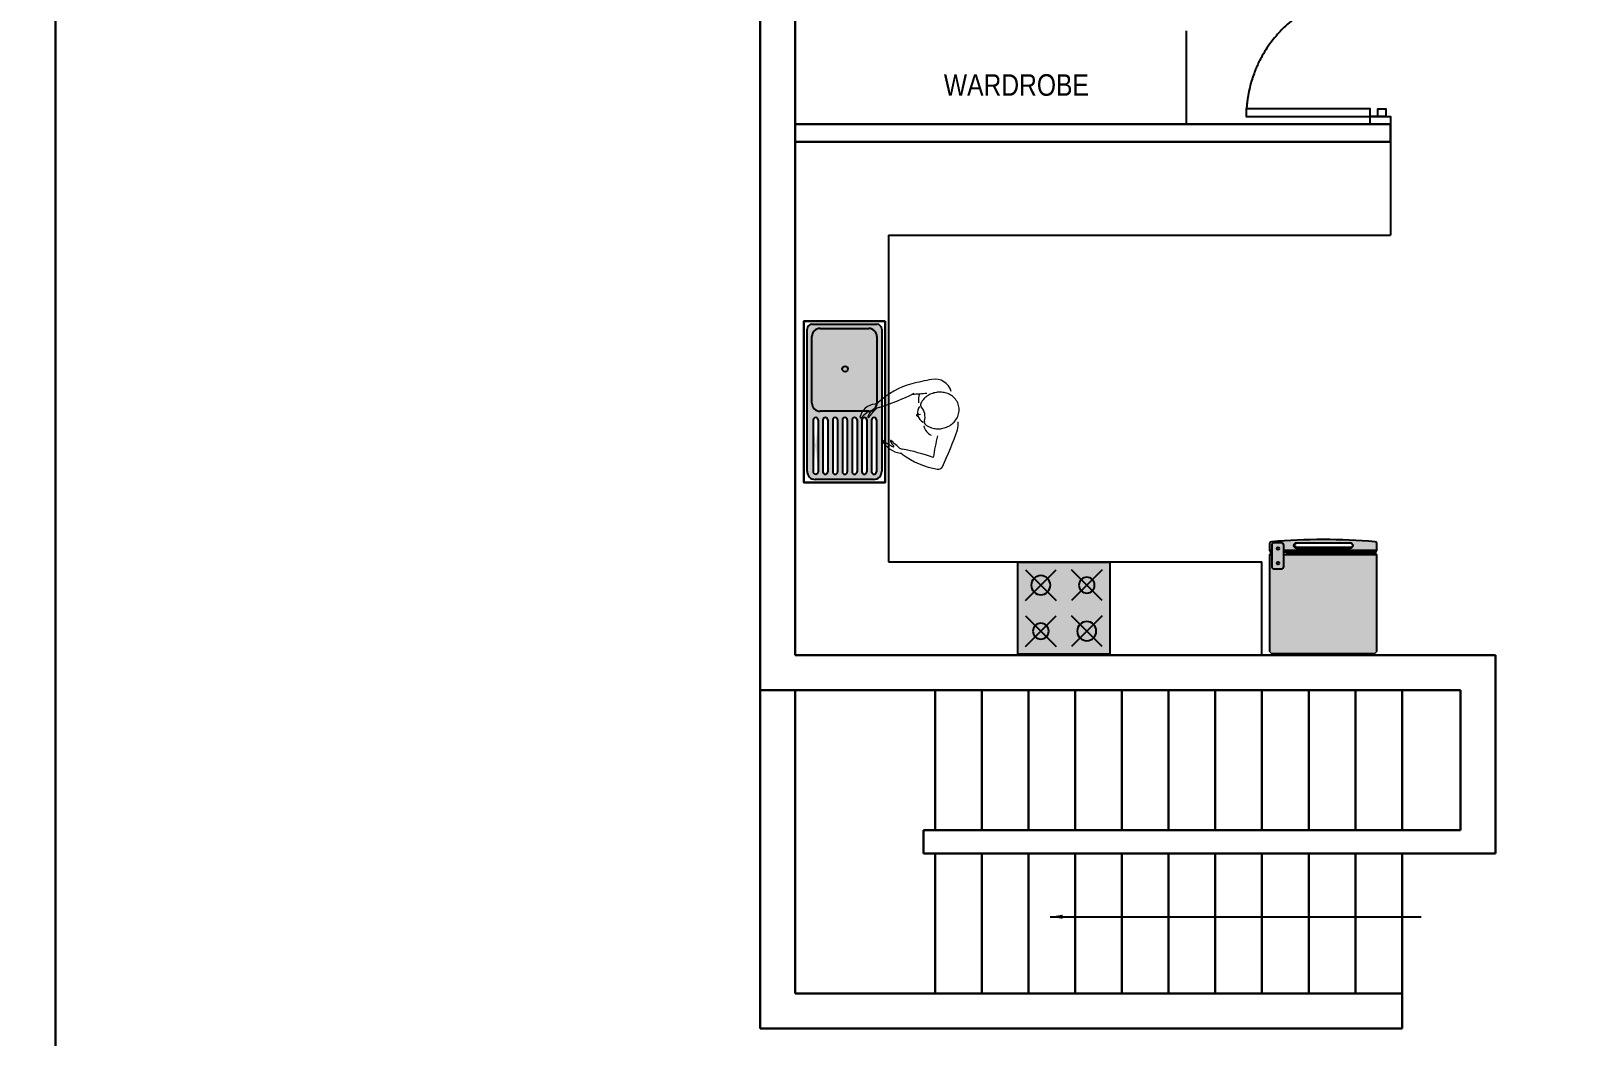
# Model space of a CAD drawing. Extents: x -454308 to 890911, y -14103 to 1343694.
# Drawn here: x 219639.2 to 220036.7, y 650982.6 to 651241 of the extents above; entities that cross this region are included whole.
import ezdxf

# ---------------------------------------------------------------- set-up
doc = ezdxf.new("R2010")
doc.units = 0
doc.header["$MEASUREMENT"] = 0
doc.header["$PDMODE"] = 32
doc.linetypes.add('DOT2', pattern=[3.175, 0, -3.175])
for name, color, linetype in [('A-Door', 144, 'Continuous'), ('cup', 126, 'Continuous'), ('ELE', 7, 'Continuous'), ('FURN', 250, 'Continuous')]:
    doc.layers.add(name, color=color, linetype=linetype)
doc.layers.add('A-FURN', color=35, linetype='Continuous', lineweight=5)
doc.layers.add('TXT', color=42, linetype='Continuous', lineweight=25)
doc.styles.add('AA_03.50', font='ARIALN.TTF', dxfattribs={"height": 8})
doc.styles.get("Standard").update_dxf_attribs({"font": 'stylu.ttf', "height": 7})
doc.dimstyles.new('AA_03.50', dxfattribs={"dimtxt": 9, "dimasz": 3.25, "dimexe": 1.75, "dimexo": 3.375, "dimgap": 0.09, "dimtad": 0, "dimdec": 0, "dimzin": 3, "dimdsep": 46, "dimlunit": 4, "dimtxsty": 'AA_03.50', "dimblk": 'DOTSMALL', "dimcen": 0.09, "dimclre": 7, "dimadec": 0, "dimazin": 0, "dimtfac": 1, "dimtdec": 0, "dimtofl": 0, "dimtmove": 0, "dimatfit": 3, "dimfxl": 1, "dimtolj": 1, "dimtzin": 0, "dimlwd": -1, "dimarcsym": 0})

# ---------------------------------------------------------------- blocks, each defined once
blk = doc.blocks.new('_DotSmall')
at = {"color": 0, "linetype": 'ByBlock', "const_width": 0.5}
blk.add_lwpolyline([(-0.0625, 0, 1), (0.0625, 0, 1)], format="xyb", close=True, dxfattribs=at)
blk = doc.blocks.new('*D746')
at = {"color": 7, "linetype": 'DOT2', "lineweight": -2}
for p, q in [((214584, 658231.83), (214584, 658117.15)), ((215059, 658231.83), (215059, 658117.15))]:
    blk.add_line(p, q, dxfattribs=at)
at = {"color": 0}
for p, q in [((214584, 658118.9), (214810.13, 658118.9)), ((215059, 658118.9), (214832.86, 658118.9)), ((219968.41, 647579.33), (219998.57, 647579.33)), ((220046.41, 647579.33), (220016.24, 647579.33))]:
    blk.add_line(p, q, dxfattribs=at)
at = {"color": 7, "lineweight": -2}
for p, q in [((219968.41, 647576.48), (219968.41, 647577.58)), ((220046.41, 647576.48), (220046.41, 647577.58))]:
    blk.add_line(p, q, dxfattribs=at)
at = {"layer": 'DEFPOINTS', "color": 0, "lineweight": 30}
for p in [(214584, 658235.21), (215059, 658235.21), (214584, 658118.9), (219968.41, 647579.86), (219968.41, 647579.33), (220046.41, 647579.86)]:
    blk.add_point(p, dxfattribs=at)
at = {"color": 0, "xscale": 3.25, "yscale": 3.25, "zscale": 3.25, "rotation": 180}
for p in [(214584, 658118.9), (219968.41, 647579.33)]:
    blk.add_blockref('_DotSmall', p, dxfattribs=at)
at = {"color": 0, "xscale": 3.25, "yscale": 3.25, "zscale": 3.25}
for p in [(215059, 658118.9), (220046.41, 647579.33)]:
    blk.add_blockref('_DotSmall', p, dxfattribs=at)
at = {"color": 0, "lineweight": 30, "char_height": 8, "attachment_point": 5, "style": 'AA_03.50'}
for s, insert in [('\\A1;39\'-7"', (214821.5, 658118.9)), ('\\A1;6\'-6"', (220007.41, 647579.33))]:
    blk.add_mtext(s, dxfattribs=dict(at, insert=insert))
blk = doc.blocks.new('*D748')
at = {"color": 7, "linetype": 'DOT2', "lineweight": -2}
for p, q in [((216000.47, 656770.89), (216000.47, 656773.97)), ((216132.47, 656770.89), (216132.47, 656773.97))]:
    blk.add_line(p, q, dxfattribs=at)
at = {"color": 0}
for p, q in [((216000.47, 656772.22), (216055.41, 656772.22)), ((216132.47, 656772.22), (216077.53, 656772.22)), ((219864.51, 648076.86), (219864.51, 647962.03)), ((219864.51, 647824.36), (219864.51, 647939.19))]:
    blk.add_line(p, q, dxfattribs=at)
at = {"color": 7, "lineweight": -2}
for p, q in [((219869.58, 648076.86), (219862.76, 648076.86)), ((219869.58, 647824.36), (219862.76, 647824.36))]:
    blk.add_line(p, q, dxfattribs=at)
at = {"layer": 'DEFPOINTS', "color": 0, "lineweight": 30}
for p in [(216132.47, 656772.22), (216000.47, 656767.51), (216132.47, 656767.51), (219872.95, 648076.86), (219864.51, 647824.36), (219872.95, 647824.36)]:
    blk.add_point(p, dxfattribs=at)
at = {"color": 0, "xscale": 3.25, "yscale": 3.25, "zscale": 3.25}
for p, rotation in [((216000.47, 656772.22), 180), ((219864.51, 648076.86), 90), ((219864.51, 647824.36), 270)]:
    blk.add_blockref('_DotSmall', p, dxfattribs=dict(at, rotation=rotation))
blk.add_blockref('_DotSmall', (216132.47, 656772.22), dxfattribs=at)
at = {"color": 0, "lineweight": 30, "insert": (216066.47, 656772.22), "char_height": 8, "attachment_point": 5, "style": 'AA_03.50'}
blk.add_mtext('\\A1;11\'-0"', dxfattribs=at)
at = {"color": 0, "lineweight": 30, "insert": (219864.51, 647950.61), "char_height": 8, "attachment_point": 5, "rotation": 90, "style": 'AA_03.50'}
blk.add_mtext('\\A1;21\'-1"', dxfattribs=at)
blk = doc.blocks.new('*D749')
at = {"color": 7, "linetype": 'DOT2', "lineweight": -2}
for p, q in [((216003.84, 656808.06), (216015.03, 656808.06)), ((216003.84, 656655.06), (216015.03, 656655.06))]:
    blk.add_line(p, q, dxfattribs=at)
at = {"color": 0}
for p, q in [((216013.28, 656808.06), (216013.28, 656742.62)), ((216013.28, 656655.06), (216013.28, 656720.5)), ((220143.56, 647666.86), (220143.56, 647604.42)), ((220143.56, 647519.86), (220143.56, 647582.3))]:
    blk.add_line(p, q, dxfattribs=at)
at = {"color": 7, "lineweight": -2}
for p, q in [((220135.57, 647666.86), (220145.31, 647666.86)), ((220135.57, 647519.86), (220145.31, 647519.86))]:
    blk.add_line(p, q, dxfattribs=at)
at = {"layer": 'DEFPOINTS', "color": 0, "lineweight": 30}
for p in [(216000.47, 656808.06), (216013.28, 656808.06), (216000.47, 656655.06), (220132.19, 647666.86), (220132.19, 647519.86), (220143.56, 647519.86)]:
    blk.add_point(p, dxfattribs=at)
at = {"color": 0, "xscale": 3.25, "yscale": 3.25, "zscale": 3.25}
for p, rotation in [((216013.28, 656808.06), 90), ((216013.28, 656655.06), 270), ((220143.56, 647666.86), 90), ((220143.56, 647519.86), 270)]:
    blk.add_blockref('_DotSmall', p, dxfattribs=dict(at, rotation=rotation))
at = {"color": 0, "lineweight": 30, "char_height": 8, "attachment_point": 5, "rotation": 90, "style": 'AA_03.50'}
for s, insert in [('\\A1;12\'-9"', (216013.28, 656731.56)), ('\\A1;12\'-3"', (220143.56, 647593.36))]:
    blk.add_mtext(s, dxfattribs=dict(at, insert=insert))
blk = doc.blocks.new('*D750')
at = {"color": 7, "linetype": 'DOT2', "lineweight": -2}
for p, q in [((216201.47, 656874.44), (216201.47, 656855.27)), ((216333.47, 656874.44), (216333.47, 656855.27))]:
    blk.add_line(p, q, dxfattribs=at)
at = {"color": 0}
for p, q in [((216201.47, 656857.02), (216256.41, 656857.02)), ((216333.47, 656857.02), (216278.53, 656857.02)), ((220079.41, 647594.3), (220134.35, 647594.3)), ((220211.41, 647594.3), (220156.46, 647594.3))]:
    blk.add_line(p, q, dxfattribs=at)
at = {"color": 7, "lineweight": -2}
for p, q in [((220079.41, 647594.5), (220079.41, 647592.55)), ((220211.41, 647594.5), (220211.41, 647592.55))]:
    blk.add_line(p, q, dxfattribs=at)
at = {"layer": 'DEFPOINTS', "color": 0, "lineweight": 30}
for p in [(216201.47, 656877.81), (216333.47, 656877.81), (216333.47, 656857.02), (220079.41, 647597.87), (220211.41, 647597.87), (220211.41, 647594.3)]:
    blk.add_point(p, dxfattribs=at)
at = {"color": 0, "xscale": 3.25, "yscale": 3.25, "zscale": 3.25, "rotation": 180}
for p in [(216201.47, 656857.02), (220079.41, 647594.3)]:
    blk.add_blockref('_DotSmall', p, dxfattribs=at)
at = {"color": 0, "xscale": 3.25, "yscale": 3.25, "zscale": 3.25}
for p in [(216333.47, 656857.02), (220211.41, 647594.3)]:
    blk.add_blockref('_DotSmall', p, dxfattribs=at)
at = {"color": 0, "lineweight": 30, "char_height": 8, "attachment_point": 5, "style": 'AA_03.50'}
for insert in [(216267.47, 656857.02), (220145.41, 647594.3)]:
    blk.add_mtext('\\A1;11\'-0"', dxfattribs=dict(at, insert=insert))
blk = doc.blocks.new('*D751')
at = {"color": 7, "linetype": 'DOT2', "lineweight": -2}
for p, q in [((216330.09, 656877.81), (216310.04, 656877.81)), ((216330.09, 656733.81), (216310.04, 656733.81))]:
    blk.add_line(p, q, dxfattribs=at)
at = {"color": 0}
for p, q in [((216311.79, 656877.81), (216311.79, 656816.87)), ((216311.79, 656733.81), (216311.79, 656794.75)), ((220055.41, 647583.67), (220134.35, 647583.67)), ((220235.41, 647583.67), (220156.46, 647583.67))]:
    blk.add_line(p, q, dxfattribs=at)
at = {"color": 7, "lineweight": -2}
for p, q in [((220055.41, 647590.92), (220055.41, 647581.92)), ((220235.41, 647590.92), (220235.41, 647581.92))]:
    blk.add_line(p, q, dxfattribs=at)
at = {"layer": 'DEFPOINTS', "color": 0, "lineweight": 30}
for p in [(216311.79, 656877.81), (216333.47, 656877.81), (216333.47, 656733.81), (220055.41, 647594.3), (220235.41, 647594.3), (220235.41, 647583.67)]:
    blk.add_point(p, dxfattribs=at)
at = {"color": 0, "xscale": 3.25, "yscale": 3.25, "zscale": 3.25}
for p, rotation in [((216311.79, 656877.81), 90), ((216311.79, 656733.81), 270), ((220055.41, 647583.67), 180)]:
    blk.add_blockref('_DotSmall', p, dxfattribs=dict(at, rotation=rotation))
blk.add_blockref('_DotSmall', (220235.41, 647583.67), dxfattribs=at)
at = {"color": 0, "lineweight": 30, "insert": (216311.79, 656805.81), "char_height": 8, "attachment_point": 5, "rotation": 90, "style": 'AA_03.50'}
blk.add_mtext('\\A1;12\'-0"', dxfattribs=at)
at = {"color": 0, "lineweight": 30, "insert": (220145.41, 647583.67), "char_height": 8, "attachment_point": 5, "style": 'AA_03.50'}
blk.add_mtext('\\A1;15\'-0"', dxfattribs=at)
blk = doc.blocks.new('*D753')
at = {"color": 7, "linetype": 'DOT2', "lineweight": -2}
for p, q in [((215969.61, 657026.31), (215970.61, 657026.31)), ((215969.61, 656882.31), (215970.61, 656882.31))]:
    blk.add_line(p, q, dxfattribs=at)
at = {"color": 0}
for p, q in [((215972.36, 657026.31), (215972.36, 656965.37)), ((215972.36, 656882.31), (215972.36, 656943.25)), ((220091.41, 647596.66), (220152.35, 647596.66)), ((220235.41, 647596.66), (220174.46, 647596.66))]:
    blk.add_line(p, q, dxfattribs=at)
at = {"color": 7, "lineweight": -2}
for p, q in [((220091.41, 647595.48), (220091.41, 647594.91)), ((220235.41, 647595.48), (220235.41, 647594.91))]:
    blk.add_line(p, q, dxfattribs=at)
at = {"layer": 'DEFPOINTS', "color": 0, "lineweight": 30}
for p in [(215972.36, 657026.31), (215972.98, 657026.31), (215972.98, 656882.31), (220091.41, 647598.85), (220235.41, 647598.85), (220235.41, 647596.66)]:
    blk.add_point(p, dxfattribs=at)
at = {"color": 0, "xscale": 3.25, "yscale": 3.25, "zscale": 3.25}
for p, rotation in [((215972.36, 657026.31), 90), ((215972.36, 656882.31), 270), ((220091.41, 647596.66), 180)]:
    blk.add_blockref('_DotSmall', p, dxfattribs=dict(at, rotation=rotation))
blk.add_blockref('_DotSmall', (220235.41, 647596.66), dxfattribs=at)
at = {"color": 0, "lineweight": 30, "insert": (215972.36, 656954.31), "char_height": 8, "attachment_point": 5, "rotation": 90, "style": 'AA_03.50'}
blk.add_mtext('\\A1;12\'-0"', dxfattribs=at)
at = {"color": 0, "lineweight": 30, "insert": (220163.41, 647596.66), "char_height": 8, "attachment_point": 5, "style": 'AA_03.50'}
blk.add_mtext('\\A1;12\'-0"', dxfattribs=at)
blk = doc.blocks.new('*D754')
at = {"color": 7, "linetype": 'DOT2', "lineweight": -2}
for p, q in [((215940.47, 657022.94), (215940.47, 656985.93)), ((216072.47, 657022.94), (216072.47, 656985.93))]:
    blk.add_line(p, q, dxfattribs=at)
at = {"color": 0}
for p, q in [((215940.47, 656987.68), (215995.41, 656987.68)), ((216072.47, 656987.68), (216017.53, 656987.68)), ((220162.66, 647666.86), (220162.66, 647604.42)), ((220162.66, 647519.86), (220162.66, 647582.3))]:
    blk.add_line(p, q, dxfattribs=at)
at = {"color": 7, "lineweight": -2}
for p, q in [((220159.29, 647666.86), (220160.91, 647666.86)), ((220159.29, 647519.86), (220160.91, 647519.86))]:
    blk.add_line(p, q, dxfattribs=at)
at = {"layer": 'DEFPOINTS', "color": 0, "lineweight": 30}
for p in [(215940.47, 657026.31), (216072.47, 657026.31), (215940.47, 656987.68), (220162.66, 647666.86), (220162.66, 647666.86), (220162.66, 647519.86)]:
    blk.add_point(p, dxfattribs=at)
at = {"color": 0, "xscale": 3.25, "yscale": 3.25, "zscale": 3.25}
for p, rotation in [((215940.47, 656987.68), 180), ((220162.66, 647666.86), 90), ((220162.66, 647519.86), 270)]:
    blk.add_blockref('_DotSmall', p, dxfattribs=dict(at, rotation=rotation))
blk.add_blockref('_DotSmall', (216072.47, 656987.68), dxfattribs=at)
at = {"color": 0, "lineweight": 30, "insert": (216006.47, 656987.68), "char_height": 8, "attachment_point": 5, "style": 'AA_03.50'}
blk.add_mtext('\\A1;11\'-0"', dxfattribs=at)
at = {"color": 0, "lineweight": 30, "insert": (220162.66, 647593.36), "char_height": 8, "attachment_point": 5, "rotation": 90, "style": 'AA_03.50'}
blk.add_mtext('\\A1;12\'-3"', dxfattribs=at)
blk = doc.blocks.new('*D755')
at = {"color": 7, "linetype": 'DOT2', "lineweight": -2}
for p, q in [((216159.37, 656751.06), (216159.45, 656751.06)), ((216159.37, 656655.06), (216159.45, 656655.06))]:
    blk.add_line(p, q, dxfattribs=at)
at = {"color": 0}
for p, q in [((216161.2, 656751.06), (216161.2, 656711.88)), ((216161.2, 656655.06), (216161.2, 656694.24)), ((220091.41, 647592.13), (220152.35, 647592.13)), ((220235.41, 647592.13), (220174.46, 647592.13))]:
    blk.add_line(p, q, dxfattribs=at)
at = {"color": 7, "lineweight": -2}
for p, q in [((220091.41, 647592.23), (220091.41, 647593.88)), ((220235.41, 647592.23), (220235.41, 647593.88))]:
    blk.add_line(p, q, dxfattribs=at)
at = {"layer": 'DEFPOINTS', "color": 0, "lineweight": 30}
for p in [(216161.2, 656751.06), (216162.74, 656751.06), (216162.74, 656655.06), (220235.41, 647592.13), (220091.41, 647588.86), (220235.41, 647588.86)]:
    blk.add_point(p, dxfattribs=at)
at = {"color": 0, "xscale": 3.25, "yscale": 3.25, "zscale": 3.25}
for p, rotation in [((216161.2, 656751.06), 90), ((216161.2, 656655.06), 270), ((220091.41, 647592.13), 180)]:
    blk.add_blockref('_DotSmall', p, dxfattribs=dict(at, rotation=rotation))
blk.add_blockref('_DotSmall', (220235.41, 647592.13), dxfattribs=at)
at = {"color": 0, "lineweight": 30, "insert": (216161.2, 656703.06), "char_height": 8, "attachment_point": 5, "rotation": 90, "style": 'AA_03.50'}
blk.add_mtext('\\A1;8\'-0"', dxfattribs=at)
at = {"color": 0, "lineweight": 30, "insert": (220163.41, 647592.13), "char_height": 8, "attachment_point": 5, "style": 'AA_03.50'}
blk.add_mtext('\\A1;12\'-0"', dxfattribs=at)
blk = doc.blocks.new('*D756')
at = {"color": 7, "linetype": 'DOT2', "lineweight": -2}
for p, q in [((216136.97, 656728.1), (216136.97, 656722.79)), ((216196.97, 656728.1), (216196.97, 656722.79))]:
    blk.add_line(p, q, dxfattribs=at)
at = {"color": 0}
for p, q in [((216136.97, 656724.54), (216158.15, 656724.54)), ((216196.97, 656724.54), (216175.79, 656724.54)), ((220115.41, 647583.87), (220164.35, 647583.87)), ((220235.41, 647583.87), (220186.46, 647583.87))]:
    blk.add_line(p, q, dxfattribs=at)
at = {"color": 7, "lineweight": -2}
for p, q in [((220115.41, 647585.48), (220115.41, 647582.12)), ((220235.41, 647585.48), (220235.41, 647582.12))]:
    blk.add_line(p, q, dxfattribs=at)
at = {"layer": 'DEFPOINTS', "color": 0, "lineweight": 30}
for p in [(216136.97, 656731.47), (216196.97, 656731.47), (216196.97, 656724.54), (220115.41, 647588.86), (220235.41, 647588.86), (220235.41, 647583.87)]:
    blk.add_point(p, dxfattribs=at)
at = {"color": 0, "xscale": 3.25, "yscale": 3.25, "zscale": 3.25, "rotation": 180}
for p in [(216136.97, 656724.54), (220115.41, 647583.87)]:
    blk.add_blockref('_DotSmall', p, dxfattribs=at)
at = {"color": 0, "xscale": 3.25, "yscale": 3.25, "zscale": 3.25}
for p in [(216196.97, 656724.54), (220235.41, 647583.87)]:
    blk.add_blockref('_DotSmall', p, dxfattribs=at)
at = {"color": 0, "lineweight": 30, "char_height": 8, "attachment_point": 5, "style": 'AA_03.50'}
for s, insert in [('\\A1;5\'-0"', (216166.97, 656724.54)), ('\\A1;10\'-0"', (220175.41, 647583.87))]:
    blk.add_mtext(s, dxfattribs=dict(at, insert=insert))
blk = doc.blocks.new('*D758')
at = {"color": 7, "linetype": 'DOT2', "lineweight": -2}
for p, q in [((216101.19, 657026.31), (216108.51, 657026.31)), ((216101.19, 656930.31), (216108.51, 656930.31))]:
    blk.add_line(p, q, dxfattribs=at)
at = {"color": 0}
for p, q in [((216106.76, 657026.31), (216106.76, 656987.13)), ((216106.76, 656930.31), (216106.76, 656969.49)), ((219890.43, 648076.86), (219890.43, 648033.68)), ((219890.43, 647972.86), (219890.43, 648016.04))]:
    blk.add_line(p, q, dxfattribs=at)
at = {"color": 7, "lineweight": -2}
for p, q in [((219893.43, 648076.86), (219888.68, 648076.86)), ((219893.43, 647972.86), (219888.68, 647972.86))]:
    blk.add_line(p, q, dxfattribs=at)
at = {"layer": 'DEFPOINTS', "color": 0, "lineweight": 30}
for p in [(216097.81, 657026.31), (216106.76, 657026.31), (216097.81, 656930.31), (219890.43, 648076.86), (219896.8, 648076.86), (219896.8, 647972.86)]:
    blk.add_point(p, dxfattribs=at)
at = {"color": 0, "xscale": 3.25, "yscale": 3.25, "zscale": 3.25}
for p, rotation in [((216106.76, 657026.31), 90), ((216106.76, 656930.31), 270), ((219890.43, 648076.86), 90), ((219890.43, 647972.86), 270)]:
    blk.add_blockref('_DotSmall', p, dxfattribs=dict(at, rotation=rotation))
at = {"color": 0, "lineweight": 30, "char_height": 8, "attachment_point": 5, "rotation": 90, "style": 'AA_03.50'}
for s, insert in [('\\A1;8\'-0"', (216106.76, 656978.31)), ('\\A1;8\'-8"', (219890.43, 648024.86))]:
    blk.add_mtext(s, dxfattribs=dict(at, insert=insert))
blk = doc.blocks.new('*D759')
at = {"color": 7, "linetype": 'DOT2', "lineweight": -2}
for p, q in [((216225.47, 656965.18), (216225.47, 656965.83)), ((216333.47, 656962.65), (216333.47, 656965.83))]:
    blk.add_line(p, q, dxfattribs=at)
at = {"color": 0}
for p, q in [((216225.47, 656964.08), (216270.65, 656964.08)), ((216333.47, 656964.08), (216288.29, 656964.08)), ((219944.91, 647981.16), (220002.3, 647981.16)), ((220086.91, 647981.16), (220029.51, 647981.16))]:
    blk.add_line(p, q, dxfattribs=at)
at = {"color": 7, "lineweight": -2}
for p, q in [((219944.91, 647984.41), (219944.91, 647979.41)), ((220086.91, 647984.41), (220086.91, 647979.41))]:
    blk.add_line(p, q, dxfattribs=at)
at = {"layer": 'DEFPOINTS', "color": 0, "lineweight": 30}
for p in [(216225.47, 656964.08), (216225.47, 656961.8), (216333.47, 656959.27), (219944.91, 647987.78), (220086.91, 647987.78), (220086.91, 647981.16)]:
    blk.add_point(p, dxfattribs=at)
at = {"color": 0, "xscale": 3.25, "yscale": 3.25, "zscale": 3.25, "rotation": 180}
for p in [(216225.47, 656964.08), (219944.91, 647981.16)]:
    blk.add_blockref('_DotSmall', p, dxfattribs=at)
at = {"color": 0, "xscale": 3.25, "yscale": 3.25, "zscale": 3.25}
for p in [(216333.47, 656964.08), (220086.91, 647981.16)]:
    blk.add_blockref('_DotSmall', p, dxfattribs=at)
at = {"color": 0, "lineweight": 30, "char_height": 8, "attachment_point": 5, "style": 'AA_03.50'}
for s, insert in [('\\A1;9\'-0"', (216279.47, 656964.08)), ('\\A1;11\'-10"', (220015.91, 647981.16))]:
    blk.add_mtext(s, dxfattribs=dict(at, insert=insert))
blk = doc.blocks.new('*D760')
at = {"color": 7, "linetype": 'DOT2', "lineweight": -2}
for p, q in [((216268.33, 657026.31), (216259.46, 657026.31)), ((216268.33, 656918.31), (216259.46, 656918.31))]:
    blk.add_line(p, q, dxfattribs=at)
at = {"color": 0}
for p, q in [((216261.21, 657026.31), (216261.21, 656981.13)), ((216261.21, 656918.31), (216261.21, 656963.49)), ((219885.11, 648076.86), (219885.11, 647962.03)), ((219885.11, 647824.36), (219885.11, 647939.19))]:
    blk.add_line(p, q, dxfattribs=at)
at = {"color": 7, "lineweight": -2}
for p, q in [((219886.22, 648076.86), (219886.86, 648076.86)), ((219886.22, 647824.36), (219886.86, 647824.36))]:
    blk.add_line(p, q, dxfattribs=at)
at = {"layer": 'DEFPOINTS', "color": 0, "lineweight": 30}
for p in [(216261.21, 657026.31), (216271.71, 657026.31), (216271.71, 656918.31), (219882.84, 648076.86), (219882.84, 647824.36), (219885.11, 647824.36)]:
    blk.add_point(p, dxfattribs=at)
at = {"color": 0, "xscale": 3.25, "yscale": 3.25, "zscale": 3.25}
for p, rotation in [((216261.21, 657026.31), 90), ((216261.21, 656918.31), 270), ((219885.11, 648076.86), 90), ((219885.11, 647824.36), 270)]:
    blk.add_blockref('_DotSmall', p, dxfattribs=dict(at, rotation=rotation))
at = {"color": 0, "lineweight": 30, "char_height": 8, "attachment_point": 5, "rotation": 90, "style": 'AA_03.50'}
for s, insert in [('\\A1;9\'-0"', (216261.21, 656972.31)), ('\\A1;21\'-1"', (219885.11, 647950.61))]:
    blk.add_mtext(s, dxfattribs=dict(at, insert=insert))
blk = doc.blocks.new('*D763')
at = {"color": 7, "linetype": 'DOT2', "lineweight": -2}
for p, q in [((214587.37, 658235.21), (214746.27, 658235.21)), ((214587.37, 657642.21), (214746.27, 657642.21))]:
    blk.add_line(p, q, dxfattribs=at)
at = {"color": 0}
for p, q in [((214744.52, 658235.21), (214744.52, 657950.2)), ((214744.52, 657642.21), (214744.52, 657927.21)), ((219843.78, 648076.86), (219843.78, 648021.92)), ((219843.78, 647944.86), (219843.78, 647999.8))]:
    blk.add_line(p, q, dxfattribs=at)
at = {"color": 7, "lineweight": -2}
for p, q in [((219846.08, 648076.86), (219845.53, 648076.86)), ((219846.08, 647944.86), (219845.53, 647944.86))]:
    blk.add_line(p, q, dxfattribs=at)
at = {"layer": 'DEFPOINTS', "color": 0, "lineweight": 30}
for p in [(214584, 658235.21), (214744.52, 658235.21), (214584, 657642.21), (219842.7, 648076.86), (219842.7, 647944.86), (219843.78, 647944.86)]:
    blk.add_point(p, dxfattribs=at)
at = {"color": 0, "xscale": 3.25, "yscale": 3.25, "zscale": 3.25}
for p, rotation in [((214744.52, 658235.21), 90), ((214744.52, 657642.21), 270), ((219843.78, 648076.86), 90), ((219843.78, 647944.86), 270)]:
    blk.add_blockref('_DotSmall', p, dxfattribs=dict(at, rotation=rotation))
at = {"color": 0, "lineweight": 30, "char_height": 8, "attachment_point": 5, "rotation": 90, "style": 'AA_03.50'}
for s, insert in [('\\A1;49\'-5"', (214744.52, 657938.71)), ('\\A1;11\'-0"', (219843.78, 648010.86))]:
    blk.add_mtext(s, dxfattribs=dict(at, insert=insert))
blk = doc.blocks.new('eert')
at = {"layer": 'A-Door'}
blk.add_lwpolyline([(215530.53, 654326.38), (215530.53, 654324.39), (215525.36, 654324.39), (215525.36, 654326.38), (215530.53, 654326.38), (215530.53, 654324.39), (215529.34, 654324.39), (215529.34, 654322.4), (215527.35, 654322.4), (215527.35, 654324.39), (215525.36, 654324.39), (215524.31, 654324.37), (215523.74, 654324.35), (215523.16, 654324.31), (215522.39, 654324.25), (215521.83, 654324.19), (215521.29, 654324.13), (215520.77, 654324.06), (215520.25, 654323.98), (215519.73, 654323.89), (215519.22, 654323.79), (215518.66, 654323.68), (215518.31, 654323.6), (215517.7, 654323.45), (215517.1, 654323.3), (215516.45, 654323.12), (215515.98, 654322.98), (215515.52, 654322.83), (215514.88, 654322.62), (215514.45, 654322.46), (215513.78, 654322.21), (215513.3, 654322.02), (215512.8, 654321.81), (215512.4, 654321.63), (215511.98, 654321.44), (215511.41, 654321.17), (215510.96, 654320.95), (215510.37, 654320.64), (215509.76, 654320.31), (215509.27, 654320.03), (215508.57, 654319.61), (215508.26, 654319.41), (215507.88, 654319.16), (215507.33, 654318.79), (215506.83, 654318.45), (215506.41, 654318.14), (215505.97, 654317.81), (215505.53, 654317.47), (215505.04, 654317.07), (215504.48, 654316.59), (215504.13, 654316.29), (215503.59, 654315.79), (215503.27, 654315.48), (215502.83, 654315.06), (215502.47, 654314.69), (215502.19, 654314.4), (215501.91, 654314.1), (215501.54, 654313.69), (215501.14, 654313.22), (215500.75, 654312.76), (215500.32, 654312.23), (215499.85, 654311.61), (215499.49, 654311.13), (215499.12, 654310.6), (215498.76, 654310.07), (215498.51, 654309.69), (215498.19, 654309.17), (215497.89, 654308.66), (215497.61, 654308.18), (215497.37, 654307.74), (215497.17, 654307.37), (215496.94, 654306.93), (215496.75, 654306.56), (215496.59, 654306.21), (215496.43, 654305.88), (215496.26, 654305.5), (215496.13, 654305.21), (215496, 654304.91), (215495.87, 654304.59), (215495.73, 654304.23), (215495.6, 654303.91), (215495.48, 654303.6), (215495.32, 654303.14), (215495.32, 654303.14), (215495.18, 654302.75), (215495.09, 654302.46), (215494.99, 654302.17), (215494.99, 654302.17), (215494.85, 654301.72), (215494.77, 654301.43), (215494.77, 654301.43), (215494.68, 654301.11), (215494.68, 654301.11), (215494.6, 654300.82), (215494.6, 654300.82), (215494.51, 654300.5), (215494.51, 654300.5), (215494.39, 654300.03), (215494.39, 654300.03), (215494.28, 654299.54), (215494.28, 654299.54), (215494.17, 654299.01), (215494.06, 654298.49), (215494.03, 654298.31), (215494, 654298.18), (215493.97, 654297.96), (215493.94, 654297.8), (215493.9, 654297.57), (215493.88, 654297.46), (215493.86, 654297.28), (215493.84, 654297.18), (215493.82, 654297.06), (215493.8, 654296.9), (215493.78, 654296.77), (215493.77, 654296.67), (215493.75, 654296.56), (215493.74, 654296.45), (215493.73, 654296.32), (215493.71, 654296.19), (215493.69, 654296.05), (215493.67, 654295.82), (215493.65, 654295.65), (215493.64, 654295.49), (215493.62, 654295.3), (215493.61, 654295.21), (215493.6, 654295.08), (215493.59, 654294.92), (215493.58, 654294.78), (215493.58, 654294.67), (215493.5, 654294.52), (215493.5, 654292.53), (215530.53, 654292.53), (215530.53, 654290.54), (215525.36, 654290.54), (215525.36, 654292.53), (215527.35, 654292.53), (215527.35, 654294.52), (215529.34, 654294.52), (215529.34, 654292.53), (215525.36, 654292.53), (215525.36, 654294.52), (215493.5, 654294.52)], dxfattribs=at)
blk = doc.blocks.new('A$C2FF36649')
at = {"layer": 'FURN', "ltscale": 5}
h = blk.add_hatch(color=252, dxfattribs=at)
h.set_gradient(color1=(132, 132, 132), rotation=90, one_color=1, tint=1, name='CYLINDER')
h.paths.add_polyline_path([(23.63, 0), (23.63, 23.63), (0, 23.63), (0, 0)])
at = {"layer": 'FURN'}
for p, q in [((23.63, 23.63), (0, 23.63)), ((0, 23.63), (0, 0)), ((1.97, 13.78), (9.85, 21.66)), ((1.97, 21.66), (9.85, 13.78)), ((21.66, 21.66), (13.78, 13.78)), ((21.66, 13.78), (13.78, 21.66)), ((23.63, 0), (23.63, 23.63)), ((1.97, 1.97), (9.85, 9.85)), ((1.97, 9.85), (9.85, 1.97)), ((21.66, 1.97), (13.78, 9.85)), ((21.66, 9.85), (13.78, 1.97)), ((0, 0), (23.63, 0))]:
    blk.add_line(p, q, dxfattribs=at)
for centre, radius in [((17.72, 17.72), 2.46), ((5.91, 17.72), 2.03), ((5.91, 5.91), 2.46), ((17.72, 5.91), 2.03)]:
    blk.add_circle(centre, radius, dxfattribs=at)
blk = doc.blocks.new('FIDGE')
at = {"layer": 'FURN', "ltscale": 5, "true_color": 0xefddb2}
h = blk.add_hatch(color=254, dxfattribs=at)
h.set_gradient(color1=(245, 239, 209), one_color=1, tint=1)
h.paths.add_polyline_path([(851812.51, 667310.66), (851812.02, 667310.18), (851812.02, 667285.35), (851835.97, 667285.35), (851835.97, 667288.35, -0.414214), (851836.57, 667288.95), (851838.46, 667288.95, -0.414214), (851839.06, 667288.35), (851839.06, 667285.35), (851839.59, 667285.35), (851839.59, 667310.18), (851839.1, 667310.66)])
at = {"layer": 'FURN', "ltscale": 5}
h = blk.add_hatch(color=53, dxfattribs=at)
h.set_gradient(color1=(224, 205, 113), color2=(239, 230, 184), one_color=1, tint=0.83, name='CYLINDER')
h.paths.add_polyline_path([(851839.06, 667288.35, 0.414214), (851838.46, 667288.95), (851836.57, 667288.95, 0.414214), (851835.97, 667288.35), (851835.97, 667282.8, 0.414214), (851836.57, 667282.2), (851838.46, 667282.2, 0.414214), (851839.06, 667282.8)])
h.paths.add_polyline_path([(851837.79, 667283.68, -1), (851837.12, 667283.68, -1)], flags=16)
h.paths.add_polyline_path([(851837.12, 667287.47, -1), (851837.79, 667287.47, -1)], flags=16)
at = {"layer": 'FURN', "true_color": 0xcccf96}
h = blk.add_hatch(color=9, dxfattribs=at)
h.paths.add_polyline_path([(851839.14, 667281.94, 0.391283), (851839.59, 667282.43), (851839.59, 667284.23), (851839.06, 667284.23), (851839.06, 667282.8, -0.414214), (851838.46, 667282.2), (851836.57, 667282.2, -0.414214), (851835.97, 667282.8), (851835.97, 667284.23), (851812.02, 667284.23), (851812.02, 667282.43, 0.391283), (851812.47, 667281.94, 0.03948)])
h.paths.add_polyline_path([(851818.24, 667282.93, -0.414214), (851818.97, 667283.65), (851832.64, 667283.65, -0.414214), (851833.36, 667282.93, -0.414214), (851832.64, 667282.21), (851818.97, 667282.21, -0.414214)], flags=16)
at = {"layer": 'FURN', "ltscale": 0.03}
h = blk.add_hatch(color=256, dxfattribs=at)
edge = h.paths.add_edge_path()
edge.add_ellipse((851832.49, 667282.83), major_axis=(-0.452, -0.452), ratio=1, start_angle=58.3597, end_angle=205.7708, ccw=False)
edge.add_ellipse((851832.64, 667282.93), major_axis=(-0.51, -0.51), ratio=1, start_angle=44.591, end_angle=135)
edge.add_ellipse((851832.64, 667282.93), major_axis=(-0.51, -0.51), ratio=1, start_angle=135, end_angle=225)
edge.add_line((851832.64, 667283.65), (851818.97, 667283.65))
edge.add_ellipse((851818.97, 667282.93), major_axis=(0.51, -0.51), ratio=1, start_angle=135, end_angle=180.5043)
edge.add_line((851818.45, 667283.44), (851832.7, 667283.44))
for p, q in [((851812.02, 667310.18), (851812.51, 667310.66)), ((851812.02, 667310.18), (851812.51, 667310.66)), ((851812.02, 667285.35), (851812.02, 667310.18)), ((851812.51, 667310.66), (851839.1, 667310.66)), ((851839.1, 667310.66), (851839.59, 667310.18)), ((851839.1, 667310.66), (851839.59, 667310.18)), ((851839.59, 667310.18), (851839.59, 667285.35)), ((851835.97, 667285.35), (851812.02, 667285.35)), ((851839.59, 667285.35), (851839.06, 667285.35)), ((851812.02, 667284.23), (851812.02, 667282.43)), ((851818.45, 667283.44), (851832.7, 667283.44)), ((851832.64, 667283.65), (851818.97, 667283.65)), ((851832.64, 667282.21), (851818.97, 667282.21)), ((851839.59, 667284.23), (851839.06, 667284.23)), ((851839.59, 667284.23), (851839.59, 667282.43))]:
    blk.add_line(p, q)
for centre, radius, start, end in [((851811.69, 667284.79), 0.654, 300.606, 59.394), ((851839.92, 667284.79), 0.654, 120.606, 239.394), ((851812.51, 667282.43), 0.488, 180, 265.4783), ((851825.8, 667450.51), 169.1, 265.4783, 274.5217), ((851832.64, 667282.93), 0.721, 269.5856, 89.9993), ((851832.5, 667282.82), 0.63, 283.1098, 76.8902), ((851839.1, 667282.43), 0.488, 274.5217, 0)]:
    blk.add_arc(centre, radius, start, end)
for p, q in [((851812.02, 667310.18), (851812.02, 667285.35)), ((851839.1, 667310.66), (851812.51, 667310.66)), ((851839.59, 667285.35), (851839.59, 667310.18)), ((851812.02, 667285.35), (851835.97, 667285.35)), ((851812.34, 667285.03), (851835.41, 667285.03)), ((851812.52, 667284.64), (851835.73, 667284.64)), ((851839.06, 667285.35), (851839.59, 667285.35)), ((851812.02, 667284.23), (851835.97, 667284.23)), ((851812.02, 667284.23), (851812.02, 667282.43)), ((851839.06, 667284.23), (851839.59, 667284.23)), ((851839.59, 667282.43), (851839.59, 667284.23))]:
    blk.add_line(p, q, dxfattribs=at)
for points in [[(851836.57, 667282.2), (851838.46, 667282.2, 0.414214), (851839.06, 667282.8), (851839.06, 667288.35, 0.414214), (851838.46, 667288.95), (851836.57, 667288.95, 0.414214), (851835.97, 667288.35), (851835.97, 667282.8, 0.414214)], [(851818.97, 667283.65), (851832.64, 667283.65, -0.414214), (851833.36, 667282.93), (851833.36, 667282.93, -0.414214), (851832.64, 667282.21), (851818.97, 667282.21, -0.414214), (851818.24, 667282.93), (851818.24, 667282.93, -0.414214)]]:
    blk.add_lwpolyline(points, format="xyb", close=True, dxfattribs=at)
blk.add_lwpolyline([(851818.45, 667283.44), (851832.7, 667283.44, -0.749582), (851832.64, 667282.21)], format="xyb", dxfattribs=at)
for centre in [(851837.45, 667287.47), (851837.45, 667283.68)]:
    blk.add_circle(centre, 0.337, dxfattribs=at)
for centre, radius, start, end in [((851811.69, 667284.79), 0.654, 300.606, 59.394), ((851839.92, 667284.79), 0.654, 120.606, 239.394), ((851812.51, 667282.43), 0.488, 180, 265.4783), ((851825.8, 667450.51), 169.1, 265.4783, 274.5217), ((851839.1, 667282.43), 0.488, 274.5217, 0)]:
    blk.add_arc(centre, radius, start, end, dxfattribs=at)
blk = doc.blocks.new('rtrttet')
at = {"layer": 'FURN', "ltscale": 5}
h = blk.add_hatch(color=252, dxfattribs=at)
h.set_gradient(color1=(132, 132, 132), rotation=90, one_color=1, tint=1, name='CURVED')
edge = h.paths.add_edge_path(flags=16)
edge.add_line((50990.56, -3347.33), (50990.56, -3359.91))
edge.add_arc((50991.15, -3359.91), 0.591, 180, 360)
edge.add_line((50991.74, -3359.91), (50991.74, -3347.33))
edge.add_arc((50991.15, -3347.33), 0.591, 0, 180)
edge = h.paths.add_edge_path(flags=16)
edge.add_line((50992.92, -3347.33), (50992.92, -3359.91))
edge.add_arc((50993.51, -3359.91), 0.591, 180, 360)
edge.add_line((50994.1, -3359.91), (50994.1, -3347.33))
edge.add_arc((50993.51, -3347.33), 0.591, 0, 180)
edge = h.paths.add_edge_path(flags=16)
edge.add_line((50995.29, -3347.33), (50995.29, -3359.91))
edge.add_arc((50995.88, -3359.91), 0.591, 180, 360)
edge.add_line((50996.47, -3359.91), (50996.47, -3347.33))
edge.add_arc((50995.88, -3347.33), 0.591, 0, 180)
edge = h.paths.add_edge_path(flags=16)
edge.add_line((50997.65, -3347.33), (50997.65, -3359.91))
edge.add_arc((50998.24, -3359.91), 0.591, 180, 360)
edge.add_line((50998.83, -3359.91), (50998.83, -3347.33))
edge.add_arc((50998.24, -3347.33), 0.591, 0, 180)
edge = h.paths.add_edge_path(flags=16)
edge.add_line((50989.38, -3347.33), (50989.38, -3359.91))
edge.add_arc((50988.79, -3359.91), 0.591, -180, 0, ccw=False)
edge.add_line((50988.2, -3359.91), (50988.2, -3347.33))
edge.add_arc((50988.79, -3347.33), 0.591, 0, 180, ccw=False)
edge = h.paths.add_edge_path(flags=16)
edge.add_line((50987.02, -3347.33), (50987.02, -3359.91))
edge.add_arc((50986.42, -3359.91), 0.591, -180, 0, ccw=False)
edge.add_line((50985.83, -3359.91), (50985.83, -3347.33))
edge.add_arc((50986.42, -3347.33), 0.591, 0, 180, ccw=False)
edge = h.paths.add_edge_path()
edge.add_line((51000.1, -3325.31), (51000.1, -3359.79))
edge.add_arc((50998.13, -3359.79), 1.97, -90, 0, ccw=False)
edge.add_line((50998.13, -3361.76), (50983.95, -3361.76))
edge.add_arc((50983.95, -3359.79), 1.97, 180, 270, ccw=False)
edge.add_line((50981.98, -3359.79), (50981.98, -3325.31))
edge.add_arc((50983.16, -3325.31), 1.18, 90, 180, ccw=False)
edge.add_line((50983.16, -3324.13), (50998.92, -3324.13))
edge.add_arc((50998.92, -3325.31), 1.18, 0, 90, ccw=False)
edge = h.paths.add_edge_path(flags=16)
edge.add_line((50984.65, -3347.33), (50984.65, -3359.91))
edge.add_arc((50984.08, -3347.31), 0.575, 358.4157, 541.5843)
edge.add_arc((50984.08, -3359.93), 0.575, 178.4157, 361.5843)
edge.add_line((50983.5, -3347.34), (50983.5, -3359.91))
h = blk.add_hatch(color=252, dxfattribs=at)
h.set_gradient(color1=(132, 132, 132), rotation=90, one_color=1, tint=1, name='CURVED')
edge = h.paths.add_edge_path()
edge.add_line((50999.22, -3327.1), (50999.22, -3343.25))
edge.add_arc((50997.25, -3343.25), 1.97, -90, 0, ccw=False)
edge.add_line((50997.25, -3345.22), (50985.43, -3345.22))
edge.add_arc((50985.43, -3343.25), 1.97, 180, 270, ccw=False)
edge.add_line((50983.46, -3343.25), (50983.46, -3327.1))
edge.add_arc((50985.43, -3327.1), 1.97, 90, 180, ccw=False)
edge.add_line((50985.43, -3325.13), (50997.25, -3325.13))
edge.add_arc((50997.25, -3327.1), 1.97, 0, 90, ccw=False)
at = {"layer": 'ELE'}
blk.add_lwpolyline([(51000.89, -3323.34), (50981.19, -3323.34), (50981.19, -3362.54), (51000.89, -3362.54)], close=True, dxfattribs=at)
blk.add_circle((50991.2, -3334.97), 0.679, dxfattribs=at)
at = {"layer": 'FURN'}
for p, q in [((50981.19, -3323.34), (51000.89, -3323.34)), ((50981.19, -3362.54), (50981.19, -3323.34)), ((50981.98, -3359.79), (50981.98, -3325.31)), ((50983.16, -3324.13), (50998.92, -3324.13)), ((50985.13, -3325.13), (50996.95, -3325.13)), ((50985.13, -3325.13), (50996.95, -3325.13)), ((51000.1, -3325.31), (51000.1, -3359.79)), ((51000.89, -3323.34), (51000.89, -3362.54)), ((50983.16, -3343.25), (50983.16, -3327.1)), ((50983.16, -3343.25), (50983.16, -3327.1)), ((50998.92, -3327.1), (50998.92, -3343.25)), ((50998.92, -3327.1), (50998.92, -3343.25)), ((50983.5, -3347.34), (50983.5, -3359.91)), ((50996.95, -3345.22), (50985.13, -3345.22)), ((50996.95, -3345.22), (50985.13, -3345.22)), ((51000.89, -3362.54), (50981.19, -3362.54)), ((50998.13, -3361.76), (50983.95, -3361.76))]:
    blk.add_line(p, q, dxfattribs=at)
at = {"layer": 'FURN', "color": 0}
for p, q in [((50984.65, -3347.33), (50984.65, -3359.91)), ((50985.83, -3347.33), (50985.83, -3359.91)), ((50987.02, -3347.33), (50987.02, -3359.91)), ((50988.2, -3347.33), (50988.2, -3359.91)), ((50989.38, -3347.33), (50989.38, -3359.91)), ((50990.56, -3347.33), (50990.56, -3359.91)), ((50991.74, -3347.33), (50991.74, -3359.91)), ((50992.92, -3347.33), (50992.92, -3359.91)), ((50994.1, -3347.33), (50994.1, -3359.91)), ((50995.29, -3347.33), (50995.29, -3359.91)), ((50996.47, -3347.33), (50996.47, -3359.91)), ((50997.65, -3347.33), (50997.65, -3359.91)), ((50998.83, -3347.33), (50998.83, -3359.91))]:
    blk.add_line(p, q, dxfattribs=at)
at = {"layer": 'FURN'}
for centre, radius, start, end in [((50983.16, -3325.31), 1.18, 90, 180), ((50985.13, -3327.1), 1.97, 90, 180), ((50985.13, -3327.1), 1.97, 90, 180), ((50996.95, -3327.1), 1.97, 0, 90), ((50996.95, -3327.1), 1.97, 0, 90), ((50998.92, -3325.31), 1.18, 0, 90), ((50985.13, -3343.25), 1.97, 180, 270), ((50985.13, -3343.25), 1.97, 180, 270), ((50996.95, -3343.25), 1.97, 270, 0), ((50996.95, -3343.25), 1.97, 270, 0), ((50984.08, -3347.31), 0.575, 358.4157, 181.5843), ((50986.42, -3347.33), 0.591, 0, 180), ((50988.79, -3347.33), 0.591, 0, 180), ((50991.15, -3347.33), 0.591, 0, 180), ((50993.51, -3347.33), 0.591, 0, 180), ((50995.88, -3347.33), 0.591, 0, 180), ((50998.24, -3347.33), 0.591, 0, 180), ((50983.95, -3359.79), 1.97, 180, 270), ((50998.13, -3359.79), 1.97, 270, 0), ((50984.08, -3359.93), 0.575, 178.4157, 1.5843), ((50986.42, -3359.91), 0.591, 180, 0), ((50988.79, -3359.91), 0.591, 180, 0), ((50991.15, -3359.91), 0.591, 180, 0), ((50993.51, -3359.91), 0.591, 180, 0), ((50995.88, -3359.91), 0.591, 180, 0), ((50998.24, -3359.91), 0.591, 180, 0)]:
    blk.add_arc(centre, radius, start, end, dxfattribs=at)
blk = doc.blocks.new('pessoa_2')
at = {"layer": 'A-FURN', "lineweight": 0}
blk.add_line((0.0083, -0.3431), (0.0083, -0.3596), dxfattribs=at)
for points in [[(0.0715, -0.3285), (0.0726, -0.3277), (0.0785, -0.3223), (0.0841, -0.3166), (0.0892, -0.3105), (0.0938, -0.3041), (0.098, -0.2975), (0.1017, -0.2907), (0.105, -0.2838), (0.1078, -0.2767), (0.1101, -0.2694), (0.1121, -0.2621), (0.1135, -0.2548), (0.1146, -0.2473), (0.1152, -0.2399), (0.1155, -0.2324), (0.1152, -0.2249), (0.1146, -0.2174), (0.1135, -0.21), (0.1121, -0.2026), (0.1101, -0.1953), (0.1078, -0.1881), (0.105, -0.181), (0.1017, -0.174), (0.098, -0.1672), (0.0938, -0.1606), (0.0892, -0.1543), (0.0841, -0.1482), (0.0785, -0.1425), (0.0726, -0.1371), (0.0662, -0.1322), (0.0593, -0.1277), (0.0522, -0.1238), (0.0447, -0.1204), (0.0369, -0.1176), (0.0289, -0.1155), (0.0207, -0.1141), (0.0124, -0.1134), (0.0041, -0.1134), (-0.0041, -0.1141), (-0.0123, -0.1155), (-0.0203, -0.1176), (-0.0281, -0.1204), (-0.0356, -0.1238), (-0.0428, -0.1277), (-0.0496, -0.1322), (-0.056, -0.1371), (-0.062, -0.1425), (-0.0675, -0.1482), (-0.0726, -0.1543), (-0.0772, -0.1606), (-0.0814, -0.1672), (-0.0851, -0.174), (-0.0884, -0.181), (-0.0912, -0.1881), (-0.0935, -0.1953), (-0.0955, -0.2026), (-0.097, -0.21), (-0.098, -0.2174), (-0.0987, -0.2249), (-0.0989, -0.2324), (-0.0987, -0.2399), (-0.098, -0.2473), (-0.097, -0.2547), (-0.0955, -0.2621), (-0.0935, -0.2694), (-0.0912, -0.2767), (-0.0884, -0.2838), (-0.0851, -0.2907), (-0.0814, -0.2975), (-0.0772, -0.3041), (-0.0726, -0.3105), (-0.0675, -0.3166), (-0.062, -0.3223), (-0.056, -0.3277), (-0.0549, -0.3285)], [(0.0019, -0.3555), (0.0019, -0.3557), (0.002, -0.3564), (0.0022, -0.3572), (0.0023, -0.3581), (0.0025, -0.3591), (0.0028, -0.3603), (0.0032, -0.3615), (0.0036, -0.3628), (0.0042, -0.3642), (0.005, -0.3656), (0.0059, -0.3668), (0.0071, -0.3676), (0.0083, -0.3679), (0.0095, -0.3676), (0.0107, -0.3668), (0.0116, -0.3656), (0.0124, -0.3642), (0.013, -0.3628), (0.0134, -0.3615), (0.0138, -0.3603), (0.014, -0.3591), (0.0143, -0.3581), (0.0144, -0.3572), (0.0145, -0.3564), (0.0146, -0.3557), (0.0147, -0.3555)], [(0.1203, -0.5445), (0.1202, -0.5447), (0.1197, -0.546), (0.1197, -0.5472), (0.1202, -0.5482), (0.1211, -0.549), (0.1223, -0.5495), (0.1237, -0.5498), (0.1251, -0.5499), (0.1264, -0.5499), (0.1276, -0.5497), (0.1287, -0.5496), (0.1297, -0.5494), (0.1305, -0.5492), (0.1313, -0.549), (0.1321, -0.5488), (0.1327, -0.5486), (0.1333, -0.5484), (0.1339, -0.5482), (0.1344, -0.5481), (0.1349, -0.5479), (0.1354, -0.5477), (0.1358, -0.5475), (0.1363, -0.5474), (0.1367, -0.5472), (0.1371, -0.547), (0.1375, -0.5468), (0.1379, -0.5466), (0.1383, -0.5464), (0.1387, -0.5462), (0.1392, -0.546), (0.1396, -0.5458), (0.14, -0.5456), (0.1405, -0.5453), (0.141, -0.5451), (0.1415, -0.5448), (0.142, -0.5444), (0.1426, -0.5441), (0.1433, -0.5437), (0.1437, -0.5433)]]:
    blk.add_lwpolyline(points, dxfattribs=at)
for centre, radius, start, end in [((-0.079, -0.2377), 0.1, 93.9583, 178.2372), ((0.0908, -0.2367), 0.1, 58.803, 86.0864), ((-0.9146, -1.8969), 2.0409, 52.222, 58.803), ((1.861, -0.2974), 2.0409, 178.2371, 181.6154), ((0.6194, 0.6294), 1.0154, 242.6115, 249.939), ((0.2901, -0.3323), 0.4697, 182.7679, 210.7547), ((-1.3433, -0.6737), 1.2624, 4.47495, 14.7051), ((-1.1181, -0.1828), 1.0154, 349.66344, 354.50403), ((-0.061, -0.2599), 0.08, 230.1336, 270), ((-0.0434, -0.3147), 0.0179, 230.2128, 300.3372), ((0.0108, -0.2944), 0.067, 221.5632, 263.3252), ((0.0083, -0.403), 0.0844, 59.6633, 120.3367), ((0.0058, -0.2944), 0.067, 276.67483, 318.43682), ((0.06, -0.3147), 0.0179, 239.6628, 309.7872), ((0.0776, -0.2599), 0.08, 270, 322.18747), ((1.3442, -0.9893), 1.2624, 148.2157, 156.8383), ((-0.0936, -0.1425), 0.4697, 310.72223, 338.54491), ((0.32, -0.3041), 0.0257, 331.51854, 51.0481), ((-0.0039, -0.4285), 0.1978, 306.26069, 325.29822), ((0.0655, -0.4543), 0.1497, 289.91315, 338.05066), ((0.0746, -0.4481), 0.1066, 295.33856, 309.65242), ((0.36, -0.7925), 0.3406, 123.8514, 129.6532), ((0.1097, -0.4745), 0.0768, 296.30887, 305.64045), ((0.1562, -0.5393), 0.003, 325.29927, 125.6405), ((0.1543, -0.4832), 0.0308, 301.19111, 341.99387), ((0.2329, -0.5218), 0.0308, 130.7229, 158.0512), ((-0.1401, -0.5882), 0.0308, 352.87453, 30.7549), ((-0.0105, -0.6044), 0.0998, 172.8746, 245.4198), ((-0.054, -0.5756), 0.0308, 179.3185, 220.1211), ((-0.3479, -0.8026), 0.3406, 31.66, 37.4618), ((-0.0714, -0.6313), 0.003, 38.5301, 190.0013), ((0.055, -0.6062), 0.1318, 191.2655, 218.3774), ((-0.0089, -0.5816), 0.0768, 218.5302, 242.1096), ((0.0328, -0.5679), 0.1066, 211.6606, 225.9745), ((0.1151, -0.5913), 0.00399, 121.0124, 289.9136), ((-0.0519, -0.6907), 0.00443, 268.7777, 36.7988), ((-0.0431, -0.647), 0.00304, 234.2126, 54.2138)]:
    blk.add_arc(centre, radius, start, end, dxfattribs=at)

msp = doc.modelspace()

# ---------------------------------------------------------------- linework, layer by layer
at = {"lineweight": 30}
for p, q in [((219826.694, 651370.017), (219826.694, 651071.517)), ((219835.694, 651361.017), (219835.694, 651080.517)), ((219835.694, 651217.017), (219988.694, 651217.017)), ((219988.694, 651212.517), (219988.694, 651217.017)), ((219835.694, 651212.517), (219988.694, 651212.517)), ((219835.694, 651080.517), (220015.694, 651080.517)), ((220015.694, 651080.517), (220015.694, 651029.517)), ((219826.694, 651071.517), (220006.694, 651071.517)), ((219826.694, 651071.517), (219826.694, 650984.517)), ((219835.694, 651071.517), (219835.694, 650993.517)), ((219871.694, 651071.517), (219871.694, 651035.517)), ((219883.694, 651071.517), (219883.694, 651035.517)), ((219895.694, 651071.517), (219895.694, 651035.517)), ((219907.694, 651071.517), (219907.694, 651035.517)), ((219919.694, 651071.517), (219919.694, 651035.517)), ((219931.694, 651071.517), (219931.694, 651035.517)), ((219943.694, 651071.517), (219943.694, 651035.517)), ((219955.694, 651071.517), (219955.694, 651035.517)), ((219967.694, 651071.517), (219967.694, 651035.517)), ((219979.694, 651071.517), (219979.694, 651035.517)), ((219991.694, 651071.517), (219991.694, 651035.517)), ((220006.694, 651071.517), (220006.694, 651035.517)), ((219868.694, 651035.517), (220006.694, 651035.517)), ((219868.694, 651035.517), (219868.694, 651029.517)), ((219868.694, 651029.517), (220015.694, 651029.517)), ((219871.694, 650993.517), (219871.694, 651029.517)), ((219883.694, 650993.517), (219883.694, 651029.517)), ((219895.694, 650993.517), (219895.694, 651029.517)), ((219907.694, 650993.517), (219907.694, 651029.517)), ((219919.694, 650993.517), (219919.694, 651029.517)), ((219931.694, 650993.517), (219931.694, 651029.517)), ((219943.694, 650993.517), (219943.694, 651029.517)), ((219955.694, 650993.517), (219955.694, 651029.517)), ((219967.694, 650993.517), (219967.694, 651029.517)), ((219979.694, 650993.517), (219979.694, 651029.517)), ((219991.694, 650993.517), (219991.694, 651029.517)), ((219991.694, 650993.517), (219835.694, 650993.517)), ((219991.694, 650993.517), (219991.694, 650984.517)), ((219991.694, 650984.517), (219826.694, 650984.517))]:
    msp.add_line(p, q, dxfattribs=at)
msp.add_lwpolyline([(219645.545, 652174.788), (222765.647, 652174.788), (222765.647, 649813.006), (219645.545, 649813.006)], close=True, dxfattribs=at)
at = {"layer": 'cup'}
for p, q in [((219936.194, 651241.017), (219936.194, 651217.017)), ((219988.694, 651212.517), (219988.694, 651188.517)), ((219859.694, 651188.517), (219859.694, 651104.517)), ((219859.694, 651188.517), (219988.694, 651188.517)), ((219859.694, 651104.517), (219955.694, 651104.517)), ((219955.694, 651080.517), (219955.694, 651104.517))]:
    msp.add_line(p, q, dxfattribs=at)

# ---------------------------------------------------------------- block references
at = {"lineweight": 30}
msp.add_blockref('eert', (4458.16, -3073.522), dxfattribs=at)
at = {"layer": 'A-FURN', "xscale": 1.0600000000004, "yscale": 1.059999999999945, "zscale": 1.06}
msp.add_blockref('rtrttet', (165797.835, 654689.165), dxfattribs=at)
at = {"layer": 'A-FURN', "xscale": 43.70907628291624, "yscale": 43.70907628291616, "zscale": 43.70907628291621, "rotation": 282.3827678313074}
msp.add_blockref('pessoa_2', (219882.508, 651145.955), dxfattribs=at)
at = {"layer": 'A-FURN', "rotation": 180}
msp.add_blockref('FIDGE', (1071797.246, 1318391.623), dxfattribs=at)
at = {"layer": 'A-FURN', "xscale": -1, "rotation": 180}
msp.add_blockref('A$C2FF36649', (219892.922, 651104.406), dxfattribs=at)

# ---------------------------------------------------------------- texts
at = {"layer": 'TXT', "lineweight": 25, "insert": (219873.907, 651229.873), "char_height": 5.52888, "width": 0.19631, "attachment_point": 1}
msp.add_mtext('{\\fArial Narrow|b0|i0|c0|p34;WARDROBE}', dxfattribs=at)

# ---------------------------------------------------------------- dimensions: what is measured, and where the dimension line sits
at = {"lineweight": 30}
dim = msp.add_linear_dim(base=(214583.996, 658118.901), p1=(215058.996, 658235.207), p2=(214583.996, 658235.207), dimstyle='AA_03.50', override={"dimtxt": 8, "dimdec": 1, "dimtdec": 1, "dimfxl": 0.1}, dxfattribs=at)
dim.commit()
dim.dimension.update_dxf_attribs({"geometry": '*D746', "text_midpoint": (214821.496, 658118.901)})
for base, p1, p2, angle, picture, middle in [((214744.516, 658235.207), (214583.996, 657642.207), (214583.996, 658235.207), 90, '*D763', (214744.516, 657938.707)), ((215940.468, 656987.675), (216072.468, 657026.311), (215940.468, 657026.311), 180, '*D754', (216006.468, 656987.675)), ((215972.357, 657026.311), (215972.984, 656882.311), (215972.984, 657026.311), 270, '*D753', (215972.357, 656954.311)), ((216106.765, 657026.311), (216097.813, 656930.311), (216097.813, 657026.311), 270, '*D758', (216106.765, 656978.311)), ((216261.205, 657026.311), (216271.708, 656918.311), (216271.708, 657026.311), 270, '*D760', (216261.205, 656972.311)), ((216225.468, 656964.079), (216333.468, 656959.274), (216225.468, 656961.803), 180, '*D759', (216279.468, 656964.079)), ((216311.791, 656877.811), (216333.468, 656733.811), (216333.468, 656877.811), 270, '*D751', (216311.791, 656805.811)), ((216333.468, 656857.022), (216201.468, 656877.811), (216333.468, 656877.811), 0, '*D750', (216267.468, 656857.022)), ((216013.276, 656808.061), (216000.468, 656655.061), (216000.468, 656808.061), 270, '*D749', (216013.276, 656731.561)), ((216132.468, 656772.225), (216000.468, 656767.514), (216132.468, 656767.514), 0, '*D748', (216066.468, 656772.225)), ((216161.2, 656751.061), (216162.743, 656655.061), (216162.743, 656751.061), 270, '*D755', (216161.2, 656703.061)), ((216196.968, 656724.536), (216136.968, 656731.475), (216196.968, 656731.475), 0, '*D756', (216166.968, 656724.536))]:
    dim = msp.add_linear_dim(base=base, p1=p1, p2=p2, angle=angle, dimstyle='AA_03.50', override={"dimtxt": 8, "dimdec": 1, "dimtdec": 1, "dimfxl": 0.1}, dxfattribs=at)
    dim.commit()
    dim.dimension.update_dxf_attribs({"geometry": picture, "text_midpoint": middle})

# ---------------------------------------------------------------- leaders
msp.add_leader([(219901.239, 651013.238), (219996.6, 651013.238)], dimstyle='AA_03.50', override={"dimgap": 0.09, "dimtad": 0}, dxfattribs=at)

doc.saveas('drawing.dxf')
